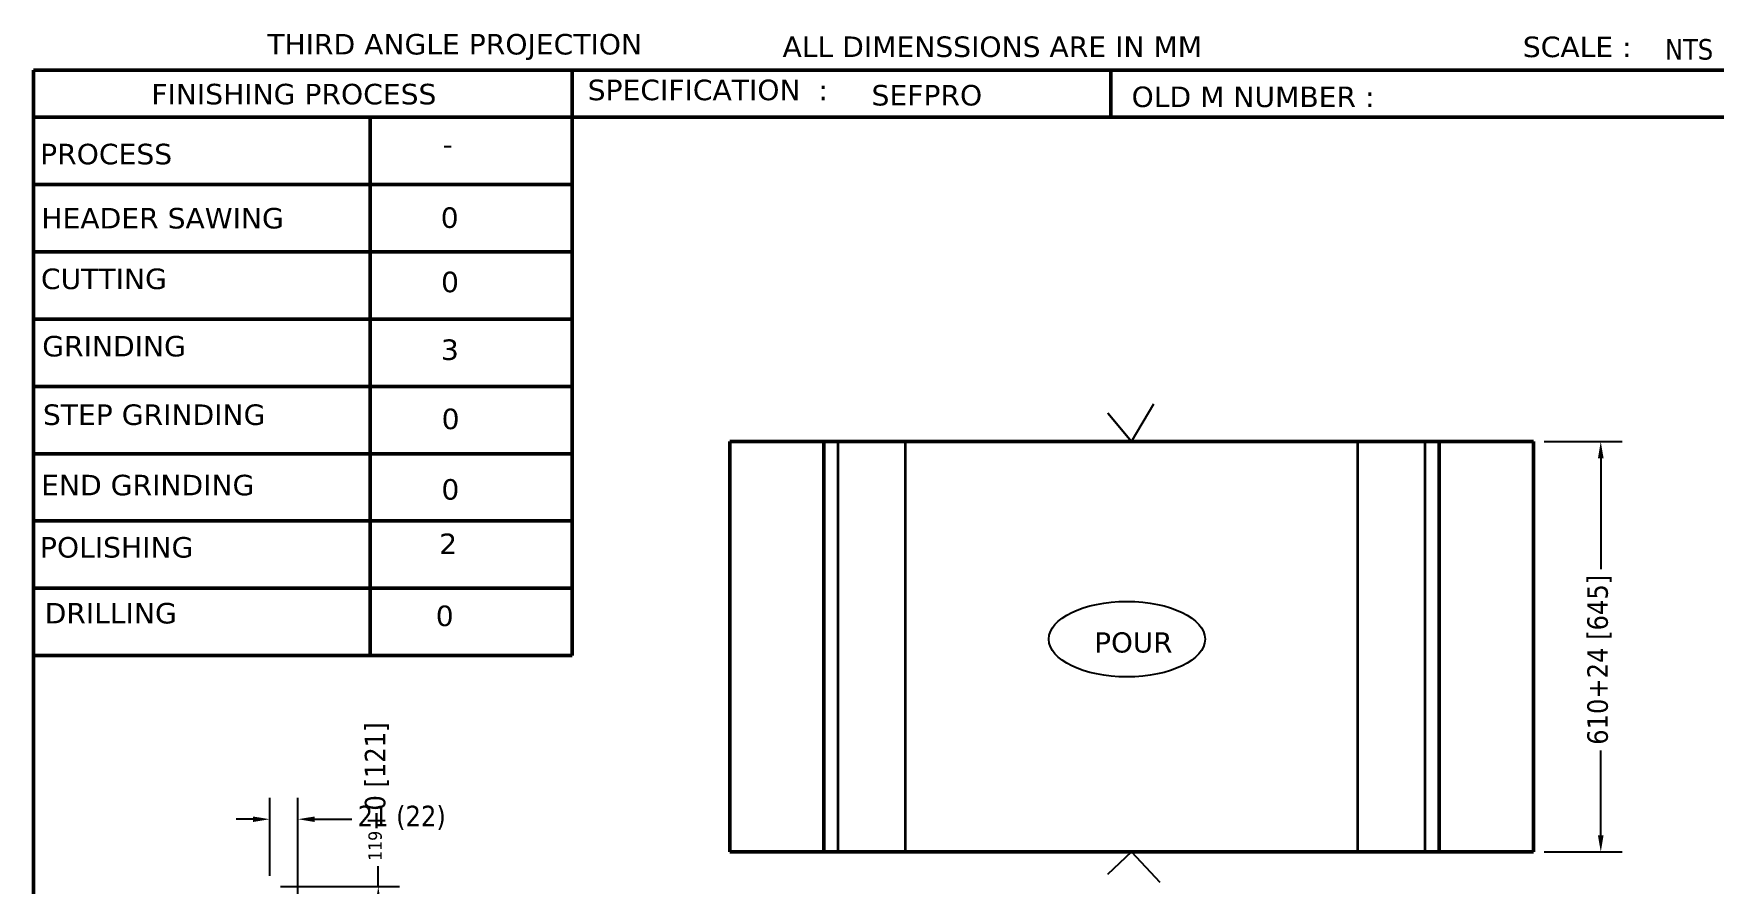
# Model space of a CAD drawing. Header units: millimetres. Extents: x 100 to 4100, y 100 to 2924.
# Drawn here: x 100 to 2596, y 1660 to 2924 of the extents above; entities that cross this region are included whole.
import ezdxf
from ezdxf.enums import TextEntityAlignment as Align

# ---------------------------------------------------------------- set-up
doc = ezdxf.new("R2010")
doc.units = ezdxf.units.MM
doc.header["$LTSCALE"] = 10
doc.layers.add('Dimension (ANSI)', color=7, linetype='Continuous', lineweight=25, true_color=0x008000)
doc.layers.add('Title (ANSI)', color=6, linetype='Continuous', lineweight=50, true_color=0xff00ff)
for name, color, linetype, lineweight in [('Sketch Geometry (ANSI)', 7, 'Continuous', 25), ('Symbol (ANSI)', 7, 'Continuous', 25), ('Visible (ANSI)', 7, 'Continuous', 50), ('Visible Narrow (ANSI)', 7, 'Continuous', 35)]:
    doc.layers.add(name, color=color, linetype=linetype, lineweight=lineweight)
doc.styles.add('Label Text (ANSI)', font='tahoma.ttf')
doc.styles.add('Note Text (ANSI)', font='tahoma.ttf')
doc.styles.add('Text Style50', font='verdana.ttf')
doc.styles.add('Text Style89', font='verdanab.ttf')
doc.styles.add('Text Style91', font='verdanab.ttf')
doc.styles.add('Text Style92', font='verdanab.ttf')
doc.dimstyles.new('Default - mm (ANSI)', dxfattribs={"dimscale": 10, "dimtxt": 3.05, "dimasz": 2.5, "dimexe": 3.175, "dimexo": 1.6002, "dimgap": 0.8, "dimtad": 0, "dimtoh": 1, "dimrnd": 1e-08, "dimdsep": 46, "dimtxsty": 'Label Text (ANSI)', "dimcen": 0.09, "dimdle": 10, "dimclrd": 256, "dimclre": 256, "dimclrt": 256, "dimadec": 1, "dimazin": 1, "dimtfac": 1, "dimtofl": 0, "dimtmove": 0, "dimatfit": 3, "dimfxl": 1, "dimtolj": 1, "dimtzin": 4, "dimlwd": -1, "dimlwe": -1, "dimarcsym": 0})

# ---------------------------------------------------------------- blocks, each defined once
blk = doc.blocks.new('Title Blocks SEPR')
at = {"layer": 'Title (ANSI)'}
for p, q in [((10, 287), (410, 287)), ((10, 10), (10, 287)), ((10, 287), (10, 280)), ((10, 287), (90, 287)), ((90, 287), (90, 200)), ((170, 287), (170, 280)), ((10, 280), (370, 280)), ((60, 200), (60, 280)), ((90, 270), (10, 270)), ((90, 260), (10, 260)), ((90, 250), (10, 250)), ((90, 240), (10, 240)), ((90, 230), (10, 230)), ((90, 220), (10, 220)), ((90, 210), (10, 210)), ((90, 200), (10, 200)), ((90, 200), (60, 200))]:
    blk.add_line(p, q, dxfattribs=at)
at = {"layer": 'Title (ANSI)', "color": 6, "true_color": 0xff00ff, "char_height": 3.05, "attachment_point": 1, "style": 'Note Text (ANSI)'}
for s, insert, width in [('\\fVerdana|b0|i0;\\H3.0500;THIRD ANGLE PROJECTION', (44.7, 292.37), 109.2999), ('\\fVerdana|b0|i0;\\H3.0500;ALL DIMENSSIONS ARE IN MM', (121.23, 292), 109.2999), ('\\fVerdana|b0|i0;\\H3.0500;SCALE :', (231.18, 291.98), 109.2999), ('\\fVerdana|b0|i0;\\H3.0500;FINISHING PROCESS', (27.48, 284.96), 109.2999), ('\\fVerdana|b0|i0;\\H3.0500;SPECIFICATION  :', (92.29, 285.58), 72.8455), ('\\fVerdana|b0|i0;\\H3.0500;OLD M NUMBER :', (173.07, 284.56), 72.8455), ('\\fVerdana|b0|i0;\\H3.0500;PROCESS', (10.97, 276.05), 109.2999), ('\\fVerdana|b0|i0;\\H3.0500;HEADER SAWING', (11.15, 266.52), 109.2999), ('\\fVerdana|b0|i0;\\H3.0500;END GRINDING', (11.12, 226.86), 109.2999), ('\\fVerdana|b0|i0;\\H3.0500;POLISHING', (10.94, 217.61), 109.2999)]:
    blk.add_mtext(s, dxfattribs=dict(at, insert=insert, width=width))
at = {"layer": 'Title (ANSI)', "color": 6, "true_color": 0xff00ff, "insert": (252.28, 291.61), "char_height": 3.048, "attachment_point": 1, "style": 'Note Text (ANSI)'}
blk.add_mtext('\\fTahoma|b0|i0;NTS', dxfattribs=at)
at = {"layer": 'Title (ANSI)', "color": 6, "true_color": 0xff00ff, "char_height": 3.05, "width": 109.2999, "attachment_point": 1, "line_spacing_factor": 1.967213, "style": 'Note Text (ANSI)'}
for s, insert in [('\\fVerdana|b0|i0;\\H3.0500;CUTTING\\fTahoma|b0|i0;\\H3.0480;\\P', (11.09, 257.51)), ('\\fVerdana|b0|i0;\\H3.0500;GRINDING\\fTahoma|b0|i0;\\H3.0480;\\P', (11.28, 247.5)), ('\\fVerdana|b0|i0;\\H3.0500;STEP GRINDING\\fTahoma|b0|i0;\\H3.0480;\\P', (11.38, 237.32)), ('\\fVerdana|b0|i0;\\H3.0500;DRILLING\\fTahoma|b0|i0;\\H3.0480;\\P', (11.64, 207.82))]:
    blk.add_mtext(s, dxfattribs=dict(at, insert=insert))
at = {"layer": 'Title (ANSI)', "color": 96, "true_color": 0x008000}
for tag, p, height, style in [('Specification_001', (134.45, 281.74), 3.05, 'Text Style50'), ('Category_001', (300.35, 281.98), 3.05, 'Text Style50'), ('Module_001', (346.05, 281.52), 3.05, 'Text Style50'), ('Process_001', (70.75, 274.47), 3.05, 'Text Style50'), ('Header_Sawing_001', (70.46, 263.56), 3.05, 'Text Style50'), ('Cutting_001', (70.51, 254), 3.05, 'Text Style50'), ('Special_Instruction_1_001', (273.19, 255.52), 3.05, 'Text Style50'), ('Special_Instruction_2_001', (273.53, 245.7), 3.05, 'Text Style50'), ('Grinding_001', (70.49, 243.93), 3.05, 'Text Style50'), ('Special_Instruction_3_001', (273.47, 235.52), 3.05, 'Text Style50'), ('Step_Grinding_001', (70.6, 233.65), 3.05, 'Text Style50'), ('Special_Instruction_4_001', (273.47, 225.76), 3.05, 'Text Style50'), ('End_Grinding_001', (70.57, 223.17), 3.05, 'Text Style50'), ('Polishing_001', (70.23, 215.08), 3.05, 'Text Style50'), ('Special_Instruction_5_001', (273.4, 215.82), 3.05, 'Text Style50'), ('Special_Instruction_5_002', (273.71, 210.6), 3.05, 'Text Style50'), ('Drilling_001', (69.72, 204.38), 3.05, 'Text Style50'), ('line_1_001', (281, 167.69), 3.05, 'Note Text (ANSI)'), ('line_2_001', (300.72, 161.58), 3.05, 'Note Text (ANSI)'), ('line_3_001', (300.68, 153.9), 3.05, 'Note Text (ANSI)'), ('line_4_001', (300.56, 147.06), 3.05, 'Note Text (ANSI)'), ('Assembly_Drawing_Number_001', (57.33, 44.06), 3.05, 'Text Style50'), ('Item_Number_001', (57.4, 34.31), 3.05, 'Text Style50'), ('Customer_Name_001', (9.87, 24.81), 2.9, 'Text Style92'), ('OA_Number_001', (57.22, 24.62), 3.05, 'Text Style50'), ('Quality_001', (90.18, 25.07), 2.9, 'Text Style92'), ('Order_Quantity_001', (118.75, 25.7), 3.05, 'Text Style91'), ('Made_Quantity_001', (134.43, 25.81), 3.05, 'Text Style91'), ('Mould_Quantity_001', (153.21, 25.67), 3.05, 'Text Style91'), ('PiecePerMould_001', (172.79, 25.66), 3.05, 'Text Style91'), ('PourWeight_MRN_001', (191.55, 25.59), 3.05, 'Text Style91'), ('NominalWeight_001', (212.18, 25.01), 3.05, 'Text Style91'), ('volume_001', (234.67, 25.34), 3.05, 'Text Style91'), ('NameofDrawnPerson_001', (263.24, 25.2), 3.05, 'Text Style50'), ('NameofCheckedPerson_001', (292.33, 24.87), 3.05, 'Text Style50'), ('NameofAPPDPerson_001', (322.26, 25.02), 3.05, 'Text Style50'), ('Quality_002', (89.89, 20.23), 2.9, 'Text Style92')]:
    blk.add_attdef(tag, p, '', height=height, dxfattribs=dict(at, style=style))
at = {"layer": 'Title (ANSI)', "color": 96, "true_color": 0x008000, "style": 'Text Style50'}
for tag, p in [('Old_M_Number', (214.74, 284.17)), ('Special_Instruction_6', (273.62, 208.82)), ('Special_Instruction_7', (273.66, 198.62)), ('Special_Instruction_8', (273.44, 188.66))]:
    blk.add_attdef(tag, text='', height=3.05, dxfattribs=at).set_placement(p, align=Align.TOP_LEFT)
at = {"layer": 'Title (ANSI)', "color": 96, "true_color": 0x008000}
for tag, p, height, rotation, style in [('ChillingDetails_001', (382.38, 216.15), 3.05, 90, 'Text Style50'), ('GateSize_001', (386.08, 145.9), 3.05, 90, 'Text Style50'), ('Title_Description_001', (377.64, 82), 3.05, 90, 'Text Style50'), ('HeaderSize_001', (387.76, 81.74), 3.05, 90, 'Text Style50'), ('Critical_C_M_Number_001', (361.51, 29.52), 3.17, 42.1, 'Text Style89')]:
    blk.add_attdef(tag, p, '', height=height, rotation=rotation, dxfattribs=dict(at, style=style))
blk = doc.blocks.new('*D11')
at = {"layer": 'Defpoints', "color": 0, "transparency": 16777216}
for p in [(2327.5, 2318.1), (2427.5, 2318.1), (2327.5, 1708.1)]:
    blk.add_point(p, dxfattribs=at)
at = {"layer": 'Dimension (ANSI)', "transparency": 16777216}
for p, q in [((2343.5, 2318.1), (2459.2, 2318.1)), ((2427.5, 2293.1), (2427.5, 2128.6)), ((2427.5, 1733.1), (2427.5, 1858.9)), ((2343.5, 1708.1), (2459.2, 1708.1))]:
    blk.add_line(p, q, dxfattribs=at)
for points in [[(2423.3, 2293.1), (2431.7, 2293.1), (2427.5, 2318.1)], [(2423.3, 1733.1), (2431.7, 1733.1), (2427.5, 1708.1)]]:
    blk.add_solid(points, dxfattribs=at)
at = {"layer": 'Dimension (ANSI)', "color": 96, "true_color": 0x008000, "transparency": 16777216, "insert": (2407.5, 1993.7), "char_height": 30.5, "attachment_point": 2, "rotation": 90, "style": 'Label Text (ANSI)'}
blk.add_mtext('\\A1;\\fTahoma|b0|i0;\\H30.4800;610+24 [645]', dxfattribs=at)
blk = doc.blocks.new('POUR1')
at = {"layer": 'Sketch Geometry (ANSI)'}
blk.add_ellipse((0, 0), major_axis=(11.6, 0), ratio=0.483786, dxfattribs=at)
at = {"layer": 'Symbol (ANSI)', "color": 6, "true_color": 0xff00ff, "insert": (-4.84, 1.01), "char_height": 3, "attachment_point": 1, "style": 'Note Text (ANSI)'}
blk.add_mtext('\\fVerdana|b0|i0;\\H3.0000;POUR', dxfattribs=at)
blk = doc.blocks.new('*D16')
at = {"layer": 'Defpoints', "color": 0, "transparency": 16777216}
for p in [(450.6, 1656.8), (492.6, 1418.7), (611.9, 1418.7)]:
    blk.add_point(p, dxfattribs=at)
at = {"layer": 'Dimension (ANSI)', "transparency": 16777216}
for p, q in [((611.9, 1656.8), (611.9, 1687.1)), ((466.6, 1656.8), (643.6, 1656.8)), ((611.9, 1443.7), (611.9, 1631.8)), ((508.6, 1418.7), (643.6, 1418.7))]:
    blk.add_line(p, q, dxfattribs=at)
for points in [[(607.7, 1631.8), (616, 1631.8), (611.9, 1656.8)], [(607.7, 1443.7), (616, 1443.7), (611.9, 1418.7)]]:
    blk.add_solid(points, dxfattribs=at)
at = {"layer": 'Dimension (ANSI)', "color": 96, "true_color": 0x008000, "transparency": 16777216, "insert": (591.9, 1797.8), "char_height": 30.5, "attachment_point": 2, "rotation": 90, "style": 'Label Text (ANSI)'}
blk.add_mtext('\\A1;\\fTahoma|b0|i0;\\H19.8000;119\\fTahoma|b0|i0;\\H30.4800;+0 [121]', dxfattribs=at)
blk = doc.blocks.new('*D18')
at = {"layer": 'Defpoints', "color": 0, "transparency": 16777216}
for p in [(492.6, 1756.8), (450.6, 1656.8), (492.6, 1418.7)]:
    blk.add_point(p, dxfattribs=at)
at = {"layer": 'Dimension (ANSI)', "transparency": 16777216}
for p, q in [((450.6, 1672.8), (450.6, 1788.5)), ((492.6, 1434.7), (492.6, 1788.5)), ((425.6, 1756.8), (400.6, 1756.8)), ((517.6, 1756.8), (572.5, 1756.8))]:
    blk.add_line(p, q, dxfattribs=at)
for points in [[(425.6, 1760.9), (425.6, 1752.6), (450.6, 1756.8)], [(517.6, 1760.9), (517.6, 1752.6), (492.6, 1756.8)]]:
    blk.add_solid(points, dxfattribs=at)
at = {"layer": 'Dimension (ANSI)', "color": 96, "true_color": 0x008000, "transparency": 16777216, "insert": (646.7, 1776.9), "char_height": 30.5, "attachment_point": 2, "style": 'Label Text (ANSI)'}
blk.add_mtext('\\A1;\\fTahoma|b0|i0;\\H30.4800;21 (22)', dxfattribs=at)

msp = doc.modelspace()

# ---------------------------------------------------------------- linework, layer by layer
at = {"layer": 'Sketch Geometry (ANSI)'}
for p, q in [((1730.6374, 2318.1065), (1763.6374, 2374.1065)), ((1730.6374, 2318.1065), (1695.6374, 2360.1065)), ((1695.6374, 2360.1065), (1730.6374, 2318.1065)), ((1730.6374, 1708.1065), (1695.0351, 1674.8777)), ((1730.6374, 1708.1065), (1772.6374, 1663.1065))]:
    msp.add_line(p, q, dxfattribs=at)
at = {"layer": 'Visible (ANSI)'}
for p, q in [((1133.7874, 2318.1065), (1273.7374, 2318.1065)), ((1133.7874, 1708.1065), (1133.7874, 2318.1065)), ((1273.7374, 2318.1065), (1294.7181, 2318.1065)), ((1273.7374, 1708.1065), (1273.7374, 2318.1065)), ((1294.7181, 2318.1065), (1394.7758, 2318.1065)), ((1394.7758, 2318.1065), (2066.499, 2318.1065)), ((2066.499, 2318.1065), (2166.5567, 2318.1065)), ((2166.5567, 2318.1065), (2187.5374, 2318.1065)), ((2187.5374, 2318.1065), (2327.4874, 2318.1065)), ((2187.5374, 1708.1065), (2187.5374, 2318.1065)), ((2327.4874, 1708.1065), (2327.4874, 2318.1065)), ((1273.7374, 1708.1065), (1133.7874, 1708.1065)), ((1294.7181, 1708.1065), (1273.7374, 1708.1065)), ((1394.7758, 1708.1065), (1294.7181, 1708.1065)), ((2066.499, 1708.1065), (1394.7758, 1708.1065)), ((2166.5567, 1708.1065), (2066.499, 1708.1065)), ((2187.5374, 1708.1065), (2166.5567, 1708.1065)), ((2327.4874, 1708.1065), (2187.5374, 1708.1065))]:
    msp.add_line(p, q, dxfattribs=at)
at = {"layer": 'Visible Narrow (ANSI)'}
for p, q in [((1294.7181, 1708.1065), (1294.7181, 2318.1065)), ((1394.7758, 1708.1065), (1394.7758, 2318.1065)), ((2066.499, 1708.1065), (2066.499, 2318.1065)), ((2166.5567, 1708.1065), (2166.5567, 2318.1065))]:
    msp.add_line(p, q, dxfattribs=at)

# ---------------------------------------------------------------- block references
ref = msp.add_blockref('Title Blocks SEPR', (0, 0), dxfattribs=dict(xscale=10, yscale=10, zscale=10))
ref.add_attrib('Polishing_001', '2', (702.276, 2150.7741), dxfattribs={"layer": 'Title (ANSI)', "color": 96, "true_color": 0x008000, "height": 30.5, "style": 'Text Style50'})
ref.add_attrib('Drilling_001', '0', (697.2456, 2043.8234), dxfattribs={"layer": 'Title (ANSI)', "color": 96, "true_color": 0x008000, "height": 30.5, "style": 'Text Style50'})
ref.add_attrib('End_Grinding_001', '0', (705.6556, 2231.7001), dxfattribs={"layer": 'Title (ANSI)', "color": 96, "true_color": 0x008000, "height": 30.5, "style": 'Text Style50'})
ref.add_attrib('Step_Grinding_001', '0', (705.9632, 2336.4719), dxfattribs={"layer": 'Title (ANSI)', "color": 96, "true_color": 0x008000, "height": 30.5, "style": 'Text Style50'})
ref.add_attrib('Grinding_001', '3', (704.9117, 2439.2729), dxfattribs={"layer": 'Title (ANSI)', "color": 96, "true_color": 0x008000, "height": 30.5, "style": 'Text Style50'})
ref.add_attrib('Cutting_001', '0', (705.1137, 2539.9764), dxfattribs={"layer": 'Title (ANSI)', "color": 96, "true_color": 0x008000, "height": 30.5, "style": 'Text Style50'})
ref.add_attrib('Header_Sawing_001', '0', (704.6088, 2635.5513), dxfattribs={"layer": 'Title (ANSI)', "color": 96, "true_color": 0x008000, "height": 30.5, "style": 'Text Style50'})
ref.add_attrib('Process_001', '-', (707.5258, 2744.736), dxfattribs={"layer": 'Title (ANSI)', "color": 96, "true_color": 0x008000, "height": 30.5, "style": 'Text Style50'})
ref.add_attrib('Specification_001', 'SEFPRO', (1344.5033, 2817.4331), dxfattribs={"layer": 'Title (ANSI)', "color": 96, "true_color": 0x008000, "height": 30.5, "style": 'Text Style50'})
at = {"xscale": 10, "yscale": 10, "zscale": 10}
msp.add_blockref('POUR1', (1723.7877, 2024.3919), dxfattribs=at)

# ---------------------------------------------------------------- dimensions: what is measured, and where the dimension line sits
at = {"layer": 'Dimension (ANSI)'}
for base, p1, p2, angle, text, override, picture, middle in [((2427.4874, 2318.1065), (2327.4874, 1708.1065), (2327.4874, 2318.1065), 90, '\\fTahoma|b0|i0;\\H30.4800;<>+24 [645]', {"dimgap": 0.8, "dimtoh": 0, "dimdec": 0, "dimtol": 0, "dimlim": 0, "dimtp": 0, "dimtm": 0, "dimtdec": 2, "dimatfit": 1}, '*D11', (2427.4874, 1993.7295)), ((611.8698, 1418.7045), (450.6403, 1656.7759), (492.6017, 1418.7045), 90, '\\fTahoma|b0|i0;\\H19.8000;<>\\fTahoma|b0|i0;\\H30.4800;+0 [121]', {"dimgap": 0.8, "dimtoh": 0, "dimdec": 0, "dimlfac": 0.5, "dimtol": 0, "dimlim": 0, "dimtp": 0, "dimtm": 0, "dimtdec": 2, "dimatfit": 2}, '*D16', (611.8698, 1797.774)), ((492.6017, 1756.7759), (450.6403, 1656.7759), (492.6017, 1418.7045), 180, '\\fTahoma|b0|i0;\\H30.4800;<> (22)', {"dimgap": 0.8, "dimtoh": 0, "dimdec": 1, "dimlfac": 0.5, "dimtol": 0, "dimlim": 0, "dimtp": 0, "dimtm": 0, "dimtdec": 2, "dimatfit": 1}, '*D18', (646.6885, 1756.7759))]:
    dim = msp.add_linear_dim(base=base, p1=p1, p2=p2, angle=angle, text=text, dimstyle='Default - mm (ANSI)', override=override, dxfattribs=at)
    dim.commit()
    dim.dimension.update_dxf_attribs({"geometry": picture, "text_midpoint": middle, "dimtype": 160})

doc.saveas('drawing.dxf')
